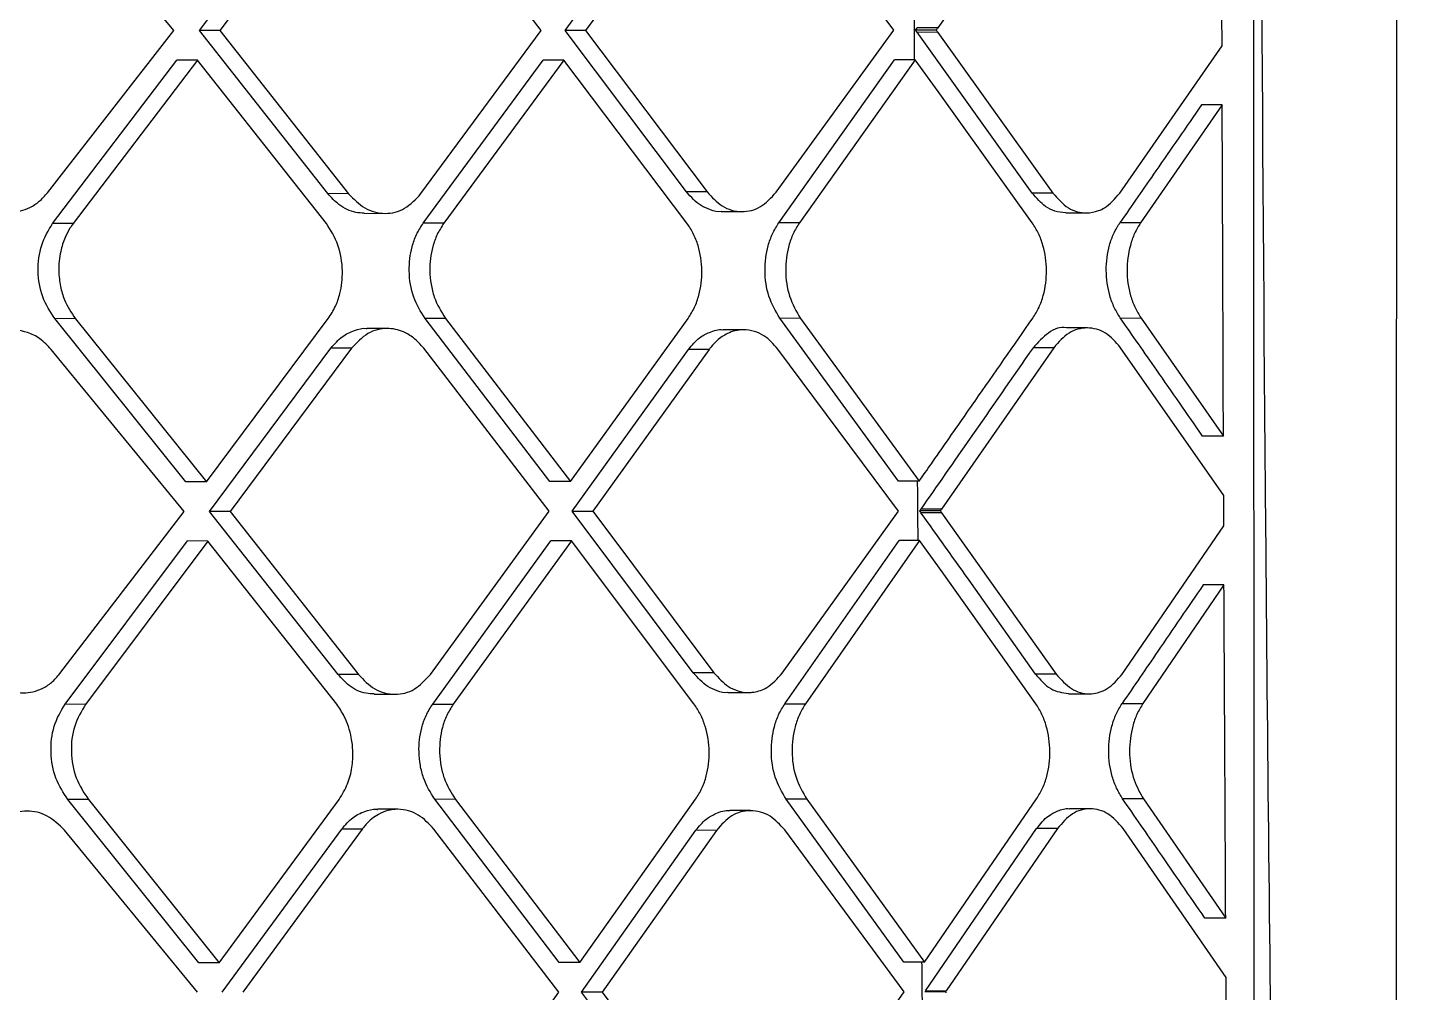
# Model space of a CAD drawing. Extents: x 525 to 609, y 649 to 778.
# Drawn here: x 537.275 to 538.306, y 715.638 to 716.354 of the extents above; entities that cross this region are included whole.
import ezdxf

# ---------------------------------------------------------------- set-up
doc = ezdxf.new("R2010")
doc.units = 0
doc.header["$MEASUREMENT"] = 0
doc.layers.add('1', color=4, linetype='Continuous')

# ---------------------------------------------------------------- blocks, each defined once
blk = doc.blocks.new('JETSETTER')
at = {"layer": '1', "color": 3, "linetype": 'Continuous', "lineweight": 25}
for p, q in [((13.0579, 48.6561), (13.0583, 45.747)), ((12.256, 47.2273), (12.1573, 47.3476)), ((12.275, 47.2274), (12.3664, 47.3486)), ((12.3817, 47.3485), (12.2902, 47.2273)), ((12.529, 47.2275), (12.4358, 47.3486)), ((12.5466, 47.2275), (12.6341, 47.3476)), ((12.6494, 47.3475), (12.5619, 47.2275)), ((12.7909, 47.2277), (12.701, 47.3479)), ((12.9078, 47.3489), (12.8235, 47.2293)), ((13.0347, 47.216), (13.0346, 47.2397)), ((12.1622, 47.107), (12.256, 47.2273)), ((12.3705, 47.1063), (12.275, 47.2274)), ((12.2902, 47.2273), (12.275, 47.2274)), ((12.2902, 47.2273), (12.3857, 47.1062)), ((12.4396, 47.1063), (12.529, 47.2275)), ((12.6368, 47.1076), (12.5466, 47.2275)), ((12.5619, 47.2275), (12.5466, 47.2275)), ((12.5619, 47.2275), (12.6521, 47.1076)), ((12.7034, 47.1073), (12.7909, 47.2277)), ((12.807, 47.2277), (12.8082, 47.2294)), ((12.8082, 47.2261), (12.807, 47.2277)), ((12.8224, 47.2277), (12.807, 47.2277)), ((12.8235, 47.2293), (12.8082, 47.2294)), ((12.8937, 47.1067), (12.8082, 47.2261)), ((12.8236, 47.226), (12.8082, 47.2261)), ((12.8236, 47.226), (12.909, 47.1066)), ((12.9587, 47.1066), (13.0347, 47.216)), ((12.166, 47.0842), (12.2583, 47.2054)), ((12.2735, 47.2053), (12.1813, 47.0841)), ((12.2735, 47.2053), (12.2583, 47.2054)), ((12.3693, 47.0842), (12.2735, 47.2053)), ((12.4413, 47.0843), (12.5304, 47.2055)), ((12.5457, 47.2055), (12.4566, 47.0843)), ((12.5457, 47.2055), (12.5304, 47.2055)), ((12.6371, 47.0844), (12.5457, 47.2055)), ((12.7054, 47.0845), (12.7914, 47.2057)), ((12.8068, 47.2057), (12.7207, 47.0845)), ((12.8239, 47.182), (12.8068, 47.2057)), ((12.8937, 47.0846), (12.8239, 47.182)), ((13.0348, 47.1721), (12.9742, 47.0847)), ((13.0348, 47.1721), (13.0194, 47.1721)), ((12.3857, 47.1062), (12.3705, 47.1063)), ((12.6521, 47.1076), (12.6368, 47.1076)), ((12.909, 47.1066), (12.8937, 47.1067)), ((12.1813, 47.0841), (12.166, 47.0842)), ((12.3975, 47.0917), (12.4129, 47.0916)), ((12.4566, 47.0843), (12.4413, 47.0843)), ((12.6627, 47.093), (12.678, 47.093)), ((12.7207, 47.0845), (12.7054, 47.0845)), ((12.9185, 47.092), (12.9339, 47.092)), ((12.9742, 47.0847), (12.9588, 47.0847)), ((12.265, 46.8924), (12.1677, 47.0135)), ((12.1829, 47.0134), (12.1677, 47.0135)), ((12.1829, 47.0134), (12.2802, 46.8923)), ((12.2802, 46.8923), (12.3707, 47.0135)), ((12.5353, 46.8925), (12.4426, 47.0136)), ((12.4578, 47.0136), (12.4426, 47.0136)), ((12.4578, 47.0136), (12.5506, 46.8925)), ((12.5506, 46.8925), (12.638, 47.0137)), ((12.7942, 46.8927), (12.7062, 47.0138)), ((12.7215, 47.0137), (12.7062, 47.0138)), ((12.7215, 47.0137), (12.8096, 46.8927)), ((12.959, 47.014), (12.9745, 47.0139)), ((12.9745, 47.0139), (13.0357, 46.9262)), ((12.4147, 47.0062), (12.3995, 47.0062)), ((12.6793, 47.0052), (12.664, 47.0052)), ((12.9346, 47.0066), (12.9191, 47.0066)), ((12.2638, 46.8703), (12.165, 46.9906)), ((12.2825, 46.8704), (12.3727, 46.9916)), ((12.388, 46.9915), (12.2978, 46.8703)), ((12.388, 46.9915), (12.3727, 46.9916)), ((12.5347, 46.8705), (12.4416, 46.9916)), ((12.552, 46.8705), (12.6383, 46.9906)), ((12.6536, 46.9905), (12.5673, 46.8705)), ((12.6536, 46.9905), (12.6383, 46.9906)), ((12.7942, 46.8706), (12.7048, 46.9909)), ((12.9097, 46.9919), (12.8263, 46.872)), ((12.9097, 46.9919), (12.8943, 46.9919)), ((13.0359, 46.8821), (12.9592, 46.9919)), ((13.0357, 46.9262), (13.0202, 46.9262)), ((12.2802, 46.8923), (12.265, 46.8924)), ((12.5506, 46.8925), (12.5353, 46.8925)), ((12.8096, 46.8927), (12.7942, 46.8927)), ((13.036, 46.8597), (13.0359, 46.8821)), ((12.1714, 46.7499), (12.2638, 46.8703)), ((12.378, 46.7493), (12.2825, 46.8704)), ((12.2978, 46.8703), (12.2825, 46.8704)), ((12.2978, 46.8703), (12.3932, 46.7492)), ((12.4466, 46.7493), (12.5347, 46.8705)), ((12.6418, 46.7506), (12.552, 46.8705)), ((12.552, 46.8705), (12.5673, 46.8705)), ((12.5673, 46.8705), (12.6572, 46.7506)), ((12.708, 46.7503), (12.7942, 46.8706)), ((12.8254, 46.8707), (12.81, 46.8707)), ((12.8263, 46.872), (12.8109, 46.872)), ((12.8263, 46.8694), (12.8109, 46.8694)), ((12.8254, 46.8707), (12.8263, 46.8694)), ((12.8263, 46.8694), (12.9114, 46.7496)), ((12.9605, 46.7496), (13.036, 46.8597)), ((12.1752, 46.7272), (12.2661, 46.8484)), ((12.2813, 46.8483), (12.1905, 46.7271)), ((12.2813, 46.8483), (12.2661, 46.8484)), ((12.3771, 46.7272), (12.2813, 46.8483)), ((12.4483, 46.7273), (12.5361, 46.8485)), ((12.5514, 46.8485), (12.4636, 46.7273)), ((12.5514, 46.8485), (12.5361, 46.8485)), ((12.6424, 46.7274), (12.5514, 46.8485)), ((12.7099, 46.7275), (12.7947, 46.8487)), ((12.81, 46.8487), (12.7252, 46.7274)), ((12.8267, 46.8254), (12.81, 46.8487)), ((12.8963, 46.7276), (12.8267, 46.8254)), ((13.0361, 46.8158), (12.9759, 46.7277)), ((13.0361, 46.8158), (13.0207, 46.8158)), ((12.3932, 46.7492), (12.378, 46.7493)), ((12.6572, 46.7506), (12.6418, 46.7506)), ((12.9114, 46.7496), (12.896, 46.7496)), ((12.4048, 46.7346), (12.4202, 46.7346)), ((12.6675, 46.736), (12.6829, 46.7359)), ((12.9206, 46.735), (12.936, 46.735)), ((12.1905, 46.7271), (12.1752, 46.7272)), ((12.4483, 46.7273), (12.4636, 46.7273)), ((12.7099, 46.7275), (12.7252, 46.7274)), ((12.9604, 46.7277), (12.9759, 46.7277)), ((12.2746, 46.5353), (12.1773, 46.6564)), ((12.1926, 46.6564), (12.1773, 46.6564)), ((12.1926, 46.6564), (12.2898, 46.5353)), ((12.2898, 46.5353), (12.3788, 46.6565)), ((12.5423, 46.5355), (12.4499, 46.6566)), ((12.4652, 46.6565), (12.4499, 46.6566)), ((12.4652, 46.6565), (12.5576, 46.5354)), ((12.5576, 46.5354), (12.6436, 46.6567)), ((12.7982, 46.5357), (12.7109, 46.6568)), ((12.7262, 46.6567), (12.7109, 46.6568)), ((12.7262, 46.6567), (12.8137, 46.5356)), ((12.8293, 46.5585), (12.8969, 46.6569)), ((12.9368, 46.6495), (12.9214, 46.6496)), ((12.9762, 46.6569), (12.9608, 46.657)), ((12.9762, 46.6569), (13.0374, 46.5684)), ((12.4224, 46.6492), (12.4072, 46.6492)), ((12.6845, 46.6482), (12.6691, 46.6482)), ((12.2736, 46.5133), (12.1749, 46.6336)), ((12.292, 46.5133), (12.3807, 46.6345)), ((12.396, 46.6345), (12.3073, 46.5133)), ((12.396, 46.6345), (12.3807, 46.6345)), ((12.542, 46.5134), (12.4492, 46.6345)), ((12.5589, 46.5135), (12.6438, 46.6336)), ((12.6591, 46.6335), (12.5742, 46.5135)), ((12.6591, 46.6335), (12.6438, 46.6336)), ((12.7985, 46.5136), (12.7098, 46.6339)), ((12.8144, 46.5144), (12.8969, 46.6349)), ((12.9124, 46.6349), (12.8298, 46.5144)), ((12.9124, 46.6349), (12.8969, 46.6349)), ((13.0376, 46.5242), (12.9612, 46.6349)), ((13.0374, 46.5684), (13.0219, 46.5684)), ((12.8137, 46.5356), (12.8293, 46.5585)), ((12.2898, 46.5353), (12.2746, 46.5353)), ((12.5576, 46.5354), (12.5423, 46.5355)), ((12.8137, 46.5356), (12.7983, 46.5357)), ((13.0377, 46.5035), (13.0376, 46.5242)), ((12.4554, 46.3922), (12.542, 46.5134)), ((12.6482, 46.3936), (12.5589, 46.5135)), ((12.5742, 46.5135), (12.5589, 46.5135)), ((12.5742, 46.5135), (12.6636, 46.3935)), ((12.7138, 46.3932), (12.7985, 46.5136)), ((12.8293, 46.5137), (12.8138, 46.5137)), ((12.8144, 46.5144), (12.8298, 46.5144))]:
    blk.add_line(p, q, dxfattribs=at)
at = {"layer": '1', "color": 3, "linetype": 'Continuous', "lineweight": 25, "flags": 128}
blk.add_lwpolyline([(12.81, 46.8487), (12.8014, 46.8487), (12.7947, 46.8487)], dxfattribs=at)
at = {"layer": '1', "color": 3, "linetype": 'Continuous', "lineweight": 25}
for points, knots in [([(13.1617, 43.6583), (13.1622, 43.8718), (13.1631, 44.3019), (13.1636, 44.9309), (13.164, 45.5277), (13.1641, 46.0716), (13.1642, 46.6131), (13.1644, 47.1644), (13.1649, 47.7379), (13.1655, 48.2142), (13.1661, 48.5971), (13.1667, 48.8903), (13.1673, 49.1848), (13.168, 49.4959), (13.1689, 49.8389), (13.17, 50.2232), (13.1714, 50.6654), (13.173, 51.1684), (13.1748, 51.7351), (13.1764, 52.3521), (13.1781, 52.9987), (13.1786, 53.4397), (13.1789, 53.6583)], [0, 0, 0, 0, 0.064043, 0.129021, 0.188699, 0.243093, 0.292193, 0.351147, 0.408463, 0.464243, 0.49402, 0.523342, 0.552206, 0.582377, 0.616662, 0.655095, 0.69768, 0.749323, 0.805999, 0.867696, 0.934431, 1, 1, 1, 1]), ([(13.06, 48.6569), (13.0609, 48.0575), (13.0622, 47.1359), (13.083, 45.4752), (13.1001, 44.4142), (13.112, 43.6751)], [0, 0, 0, 0, 0.360925, 0.55487, 1, 1, 1, 1]), ([(12.8057, 47.2497), (12.8058, 47.2424), (12.8059, 47.2277), (12.806, 47.213), (12.806, 47.2057)], [0, 0, 0, 0, 0.498092, 1, 1, 1, 1]), ([(12.8235, 47.2293), (12.8233, 47.229), (12.8229, 47.2285), (12.8225, 47.2279), (12.8224, 47.2277)], [0, 0, 0, 0, 0.559809, 1, 1, 1, 1]), ([(12.8224, 47.2277), (12.8226, 47.2274), (12.823, 47.2268), (12.8234, 47.2263), (12.8236, 47.226)], [0, 0, 0, 0, 0.560082, 1, 1, 1, 1]), ([(12.8068, 47.2057), (12.8039, 47.2057), (12.7988, 47.2057), (12.7937, 47.2057), (12.7914, 47.2057)], [0, 0, 0, 0, 0.560036, 1, 1, 1, 1]), ([(13.0194, 47.1721), (13.0081, 47.1558), (12.9879, 47.1267), (12.9677, 47.0975), (12.9588, 47.0847)], [0, 0, 0, 0, 0.559994, 1, 1, 1, 1]), ([(13.0357, 46.9262), (13.0357, 46.9274), (13.0357, 46.9309), (13.0356, 46.9425), (13.0355, 46.9823), (13.0352, 47.0607), (13.0349, 47.1311), (13.0348, 47.1721)], [0, 0, 0, 0, 0.0148237, 0.0432688, 0.1410279, 0.499998, 1, 1, 1, 1]), ([(12.1065, 47.1073), (12.1086, 47.105), (12.1127, 47.1006), (12.122, 47.0946), (12.1347, 47.0914), (12.1472, 47.0945), (12.1563, 47.1003), (12.1602, 47.1047), (12.1622, 47.107)], [0, 0, 0, 0, 0.130747, 0.25787, 0.500261, 0.739742, 0.867402, 1, 1, 1, 1]), ([(12.3975, 47.0918), (12.3954, 47.0919), (12.3889, 47.0922), (12.3792, 47.0968), (12.3731, 47.1034), (12.3705, 47.1063)], [0, 0, 0, 0, 0.211092, 0.658692, 1, 1, 1, 1]), ([(12.3857, 47.1062), (12.3896, 47.1023), (12.3955, 47.0962), (12.4052, 47.0923), (12.4153, 47.091), (12.4281, 47.094), (12.4357, 47.1022), (12.4396, 47.1063)], [0, 0, 0, 0, 0.239979, 0.368006, 0.501083, 0.750355, 1, 1, 1, 1]), ([(12.6627, 47.093), (12.6627, 47.093), (12.66, 47.0924), (12.6548, 47.0941), (12.6457, 47.0977), (12.6402, 47.1038), (12.6368, 47.1076)], [0, 0, 0, 0, 0.001165, 0.282486, 0.543, 1, 1, 1, 1]), ([(12.6521, 47.1076), (12.6557, 47.1037), (12.6612, 47.0976), (12.6704, 47.0937), (12.6801, 47.0923), (12.6923, 47.0952), (12.6997, 47.1032), (12.7034, 47.1073)], [0, 0, 0, 0, 0.236436, 0.365418, 0.501216, 0.750542, 1, 1, 1, 1]), ([(12.9185, 47.0921), (12.9158, 47.0923), (12.9107, 47.0928), (12.9019, 47.0971), (12.8968, 47.103), (12.8937, 47.1067)], [0, 0, 0, 0, 0.292417, 0.559913, 1, 1, 1, 1]), ([(12.909, 47.1066), (12.9127, 47.1025), (12.92, 47.0943), (12.9325, 47.0912), (12.9416, 47.0929), (12.9503, 47.0969), (12.9551, 47.1025), (12.9587, 47.1066)], [0, 0, 0, 0, 0.24937, 0.499125, 0.663171, 0.750135, 1, 1, 1, 1]), ([(12.1677, 47.0135), (12.1643, 47.0186), (12.1575, 47.029), (12.1543, 47.0488), (12.1567, 47.0687), (12.1629, 47.079), (12.166, 47.0842)], [0, 0, 0, 0, 0.250005, 0.500014, 0.750005, 1, 1, 1, 1]), ([(12.1813, 47.0841), (12.1804, 47.083), (12.1782, 47.0798), (12.1747, 47.073), (12.1713, 47.0625), (12.1701, 47.0499), (12.1715, 47.0377), (12.1751, 47.0251), (12.1799, 47.0179), (12.1829, 47.0134)], [0, 0, 0, 0, 0.062346, 0.166481, 0.312331, 0.499716, 0.646969, 0.779503, 1, 1, 1, 1]), ([(12.3707, 47.0135), (12.3726, 47.0165), (12.3762, 47.022), (12.3803, 47.034), (12.382, 47.0496), (12.379, 47.0687), (12.3726, 47.0791), (12.3693, 47.0842)], [0, 0, 0, 0, 0.149008, 0.282225, 0.500377, 0.750156, 1, 1, 1, 1]), ([(12.4426, 47.0136), (12.4394, 47.0187), (12.4331, 47.0289), (12.43, 47.0484), (12.4319, 47.0645), (12.4361, 47.0763), (12.4395, 47.0816), (12.4413, 47.0843)], [0, 0, 0, 0, 0.244822, 0.498525, 0.730596, 0.860736, 1, 1, 1, 1]), ([(12.4566, 47.0843), (12.4548, 47.0816), (12.4515, 47.0764), (12.4473, 47.0646), (12.4456, 47.0517), (12.4469, 47.039), (12.4499, 47.0263), (12.4547, 47.0186), (12.4578, 47.0136)], [0, 0, 0, 0, 0.136988, 0.266097, 0.499696, 0.628331, 0.754844, 1, 1, 1, 1]), ([(12.638, 47.0137), (12.6397, 47.0163), (12.643, 47.0215), (12.6471, 47.0333), (12.6492, 47.0492), (12.6467, 47.0651), (12.6421, 47.0769), (12.6388, 47.0819), (12.6371, 47.0844)], [0, 0, 0, 0, 0.135562, 0.264161, 0.499478, 0.744041, 0.870724, 1, 1, 1, 1]), ([(12.7062, 47.0138), (12.7031, 47.019), (12.6971, 47.0293), (12.6943, 47.049), (12.6964, 47.0651), (12.7005, 47.0768), (12.7038, 47.0819), (12.7054, 47.0845)], [0, 0, 0, 0, 0.251614, 0.499635, 0.739035, 0.866934, 1, 1, 1, 1]), ([(12.7207, 47.0845), (12.7191, 47.0819), (12.7159, 47.0768), (12.7117, 47.0651), (12.7097, 47.049), (12.7124, 47.0293), (12.7185, 47.0189), (12.7215, 47.0137)], [0, 0, 0, 0, 0.132243, 0.259819, 0.500147, 0.748425, 1, 1, 1, 1]), ([(12.8941, 47.0139), (12.8957, 47.0165), (12.8989, 47.0215), (12.903, 47.0333), (12.9051, 47.0493), (12.9028, 47.0653), (12.8985, 47.077), (12.8953, 47.082), (12.8937, 47.0846)], [0, 0, 0, 0, 0.132522, 0.260198, 0.500315, 0.742678, 0.869566, 1, 1, 1, 1]), ([(12.959, 47.014), (12.9575, 47.0165), (12.9544, 47.0215), (12.9501, 47.0332), (12.9478, 47.0493), (12.9499, 47.0654), (12.9541, 47.0771), (12.9572, 47.0821), (12.9588, 47.0847)], [0, 0, 0, 0, 0.129126, 0.255556, 0.499544, 0.741232, 0.868583, 1, 1, 1, 1]), ([(12.9742, 47.0847), (12.9726, 47.0821), (12.9695, 47.0771), (12.9654, 47.0653), (12.9632, 47.0492), (12.9655, 47.0331), (12.9698, 47.0215), (12.9729, 47.0165), (12.9745, 47.0139)], [0, 0, 0, 0, 0.131138, 0.25837, 0.500319, 0.744342, 0.870812, 1, 1, 1, 1]), ([(12.8259, 46.916), (12.8343, 46.9281), (12.8571, 46.9607), (12.8798, 46.9933), (12.8941, 47.0139)], [0, 0, 0, 0, 0.370318, 1, 1, 1, 1]), ([(13.0202, 46.9262), (13.0089, 46.9426), (12.9886, 46.9718), (12.9681, 47.0011), (12.959, 47.014)], [0, 0, 0, 0, 0.560002, 1, 1, 1, 1]), ([(12.165, 46.9906), (12.1622, 46.9934), (12.157, 46.9989), (12.1477, 47.0035), (12.1388, 47.0052), (12.1285, 47.0044), (12.1179, 46.9999), (12.112, 46.9932), (12.1094, 46.9902)], [0, 0, 0, 0, 0.169965, 0.327132, 0.471506, 0.603082, 0.826917, 1, 1, 1, 1]), ([(12.3727, 46.9916), (12.3754, 46.9947), (12.3805, 47.0005), (12.3898, 47.0049), (12.3962, 47.0066), (12.3993, 47.0062), (12.3995, 47.0062)], [0, 0, 0, 0, 0.358936, 0.686615, 0.982977, 1, 1, 1, 1]), ([(12.4416, 46.9916), (12.4392, 46.9943), (12.4347, 46.9993), (12.4253, 47.0047), (12.4137, 47.0072), (12.3997, 47.0038), (12.3919, 46.9956), (12.388, 46.9915)], [0, 0, 0, 0, 0.158304, 0.294747, 0.501299, 0.750817, 1, 1, 1, 1]), ([(12.6383, 46.9906), (12.6409, 46.9937), (12.6455, 46.9992), (12.6544, 47.0038), (12.6605, 47.0057), (12.6639, 47.0052), (12.664, 47.0052)], [0, 0, 0, 0, 0.362679, 0.64332, 0.989684, 1, 1, 1, 1]), ([(12.7048, 46.9909), (12.7015, 46.9945), (12.6962, 47.0004), (12.687, 47.0044), (12.6778, 47.0058), (12.6681, 47.0035), (12.6603, 46.9982), (12.656, 46.9937), (12.6542, 46.9913), (12.6537, 46.9906), (12.6536, 46.9905)], [0, 0, 0, 0, 0.221431, 0.353895, 0.500534, 0.710545, 0.863979, 0.960513, 0.995468, 1, 1, 1, 1]), ([(12.9191, 47.0066), (12.9191, 47.0066), (12.9147, 47.0079), (12.9051, 47.0037), (12.8979, 46.9959), (12.8943, 46.9919)], [0, 0, 0, 0, 0.002921, 0.500842, 1, 1, 1, 1]), ([(12.9592, 46.9919), (12.9557, 46.996), (12.9486, 47.0042), (12.9345, 47.0077), (12.9204, 47.0042), (12.9133, 46.996), (12.9097, 46.9919)], [0, 0, 0, 0, 0.250004, 0.500009, 0.749997, 1, 1, 1, 1]), ([(12.8943, 46.9919), (12.8788, 46.9696), (12.851, 46.9296), (12.8231, 46.8896), (12.8109, 46.872)], [0, 0, 0, 0, 0.559993, 1, 1, 1, 1]), ([(12.8096, 46.8927), (12.8126, 46.897), (12.8181, 46.9048), (12.8235, 46.9126), (12.8259, 46.916)], [0, 0, 0, 0, 0.56002, 1, 1, 1, 1]), ([(12.8083, 46.8927), (12.8083, 46.8854), (12.8084, 46.8707), (12.8086, 46.856), (12.8086, 46.8487)], [0, 0, 0, 0, 0.497465, 1, 1, 1, 1]), ([(12.8109, 46.872), (12.8107, 46.8718), (12.8104, 46.8713), (12.8101, 46.8709), (12.81, 46.8707)], [0, 0, 0, 0, 0.560199, 1, 1, 1, 1]), ([(12.81, 46.8707), (12.8102, 46.8705), (12.8105, 46.8701), (12.8108, 46.8696), (12.8109, 46.8694)], [0, 0, 0, 0, 0.5598164, 1, 1, 1, 1]), ([(12.896, 46.7496), (12.8802, 46.772), (12.8521, 46.8119), (12.8235, 46.8519), (12.8109, 46.8694)], [0, 0, 0, 0, 0.560003, 1, 1, 1, 1]), ([(12.8263, 46.872), (12.8261, 46.8717), (12.8258, 46.8713), (12.8255, 46.8709), (12.8254, 46.8707)], [0, 0, 0, 0, 0.559914, 1, 1, 1, 1]), ([(13.0207, 46.8158), (13.0094, 46.7994), (12.9893, 46.77), (12.9693, 46.7406), (12.9604, 46.7277)], [0, 0, 0, 0, 0.559998, 1, 1, 1, 1]), ([(13.0374, 46.5684), (13.0373, 46.5726), (13.0373, 46.5852), (13.0371, 46.6265), (13.0367, 46.7047), (13.0363, 46.7745), (13.0361, 46.8158)], [0, 0, 0, 0, 0.0519652, 0.1526188, 0.5000005, 1, 1, 1, 1]), ([(12.1161, 46.7502), (12.1203, 46.7461), (12.1287, 46.738), (12.1441, 46.7345), (12.1564, 46.7374), (12.1655, 46.7431), (12.1694, 46.7476), (12.1714, 46.7499)], [0, 0, 0, 0, 0.25387, 0.499644, 0.736074, 0.864712, 1, 1, 1, 1]), ([(12.4048, 46.7348), (12.4028, 46.7349), (12.3964, 46.7351), (12.3867, 46.7397), (12.3806, 46.7464), (12.378, 46.7493)], [0, 0, 0, 0, 0.205971, 0.654934, 1, 1, 1, 1]), ([(12.3932, 46.7492), (12.397, 46.7452), (12.4029, 46.7391), (12.4126, 46.7353), (12.4226, 46.7339), (12.4353, 46.737), (12.4428, 46.7452), (12.4466, 46.7492)], [0, 0, 0, 0, 0.240014, 0.368077, 0.501148, 0.750412, 1, 1, 1, 1]), ([(12.6675, 46.736), (12.6675, 46.736), (12.6649, 46.7353), (12.6597, 46.7371), (12.6507, 46.7407), (12.6453, 46.7468), (12.6418, 46.7506)], [0, 0, 0, 0, 0.004856, 0.284363, 0.543651, 1, 1, 1, 1]), ([(12.6572, 46.7506), (12.6606, 46.7467), (12.666, 46.7408), (12.6751, 46.7368), (12.6804, 46.7359), (12.6834, 46.7359), (12.6848, 46.736), (12.6893, 46.7364), (12.6981, 46.7393), (12.7044, 46.7462), (12.708, 46.7503)], [0, 0, 0, 0, 0.229229, 0.359831, 0.500843, 0.508623, 0.523107, 0.572285, 0.750866, 1, 1, 1, 1]), ([(12.896, 46.7496), (12.8996, 46.7454), (12.9069, 46.7371), (12.916, 46.7357), (12.9206, 46.7351)], [0, 0, 0, 0, 0.501582, 1, 1, 1, 1]), ([(12.9114, 46.7496), (12.9151, 46.7455), (12.9223, 46.7373), (12.9356, 46.7339), (12.9446, 46.7361), (12.953, 46.7408), (12.957, 46.7455), (12.9605, 46.7496)], [0, 0, 0, 0, 0.249428, 0.499335, 0.719104, 0.749988, 1, 1, 1, 1]), ([(12.1773, 46.6564), (12.174, 46.6615), (12.1673, 46.6718), (12.1639, 46.6915), (12.166, 46.7115), (12.1721, 46.722), (12.1752, 46.7272)], [0, 0, 0, 0, 0.246456, 0.49601, 0.748008, 1, 1, 1, 1]), ([(12.1905, 46.7271), (12.1874, 46.7219), (12.1812, 46.7116), (12.179, 46.6918), (12.1823, 46.6719), (12.1891, 46.6616), (12.1926, 46.6564)], [0, 0, 0, 0, 0.249998, 0.499998, 0.749989, 1, 1, 1, 1]), ([(12.3788, 46.6565), (12.3811, 46.6602), (12.3854, 46.6672), (12.3886, 46.6798), (12.3893, 46.6915), (12.3879, 46.7046), (12.3838, 46.7171), (12.379, 46.7243), (12.3771, 46.7272)], [0, 0, 0, 0, 0.184189, 0.351517, 0.501991, 0.635553, 0.85125, 1, 1, 1, 1]), ([(12.4499, 46.6566), (12.4467, 46.6616), (12.442, 46.6693), (12.4389, 46.6819), (12.4376, 46.6945), (12.4391, 46.7074), (12.4432, 46.7192), (12.4465, 46.7246), (12.4483, 46.7273)], [0, 0, 0, 0, 0.244247, 0.370427, 0.498995, 0.72919, 0.859621, 1, 1, 1, 1]), ([(12.4636, 46.7273), (12.4619, 46.7245), (12.4585, 46.7193), (12.4544, 46.7075), (12.4529, 46.6946), (12.4542, 46.6819), (12.4572, 46.6693), (12.462, 46.6616), (12.4652, 46.6565)], [0, 0, 0, 0, 0.138259, 0.267781, 0.499685, 0.628368, 0.754896, 1, 1, 1, 1]), ([(12.6436, 46.6567), (12.6453, 46.6593), (12.6485, 46.6645), (12.6526, 46.6763), (12.6545, 46.6922), (12.652, 46.7081), (12.6474, 46.7199), (12.6441, 46.7249), (12.6424, 46.7274)], [0, 0, 0, 0, 0.135934, 0.264629, 0.499411, 0.744619, 0.87116, 1, 1, 1, 1]), ([(12.7109, 46.6568), (12.7078, 46.662), (12.7018, 46.6723), (12.699, 46.692), (12.701, 46.708), (12.7051, 46.7198), (12.7082, 46.7249), (12.7099, 46.7275)], [0, 0, 0, 0, 0.251296, 0.499673, 0.73816, 0.86628, 1, 1, 1, 1]), ([(12.7252, 46.7274), (12.7236, 46.7249), (12.7205, 46.7198), (12.7164, 46.708), (12.7144, 46.692), (12.7172, 46.6723), (12.7232, 46.6619), (12.7262, 46.6567)], [0, 0, 0, 0, 0.132847, 0.260633, 0.500079, 0.748682, 1, 1, 1, 1]), ([(12.8969, 46.6569), (12.8985, 46.6595), (12.9016, 46.6645), (12.9056, 46.6763), (12.9076, 46.6923), (12.9053, 46.7083), (12.901, 46.72), (12.8979, 46.725), (12.8963, 46.7276)], [0, 0, 0, 0, 0.132729, 0.260483, 0.500392, 0.742929, 0.869746, 1, 1, 1, 1]), ([(12.9608, 46.657), (12.9592, 46.6595), (12.9562, 46.6645), (12.9519, 46.6762), (12.9496, 46.6923), (12.9517, 46.7084), (12.9558, 46.7201), (12.9588, 46.7251), (12.9604, 46.7277)], [0, 0, 0, 0, 0.129015, 0.255392, 0.49956, 0.740827, 0.868269, 1, 1, 1, 1]), ([(12.9759, 46.7277), (12.9743, 46.7251), (12.9712, 46.72), (12.9672, 46.7083), (12.9651, 46.6921), (12.9676, 46.6733), (12.9732, 46.662), (12.976, 46.6574), (12.9762, 46.6569)], [0, 0, 0, 0, 0.131809, 0.259318, 0.500729, 0.75015, 0.973905, 1, 1, 1, 1]), ([(12.8969, 46.6349), (12.8997, 46.6384), (12.9044, 46.6441), (12.9129, 46.6483), (12.9183, 46.6501), (12.9213, 46.6496), (12.9214, 46.6495)], [0, 0, 0, 0, 0.402868, 0.673549, 0.989868, 1, 1, 1, 1]), ([(13.0219, 46.5684), (13.0105, 46.5849), (12.9903, 46.6144), (12.9698, 46.644), (12.9608, 46.657)], [0, 0, 0, 0, 0.560008, 1, 1, 1, 1]), ([(12.1749, 46.6336), (12.1707, 46.6376), (12.1624, 46.6456), (12.1469, 46.649), (12.1345, 46.6459), (12.1255, 46.64), (12.1217, 46.6355), (12.1197, 46.6332)], [0, 0, 0, 0, 0.250844, 0.499682, 0.73912, 0.867019, 1, 1, 1, 1]), ([(12.3807, 46.6346), (12.3834, 46.6376), (12.3884, 46.6434), (12.3974, 46.6478), (12.4038, 46.6495), (12.407, 46.6491), (12.4072, 46.6491)], [0, 0, 0, 0, 0.354436, 0.678874, 0.973306, 1, 1, 1, 1]), ([(12.4492, 46.6345), (12.4455, 46.6384), (12.4397, 46.6445), (12.4302, 46.6484), (12.42, 46.6499), (12.4088, 46.6469), (12.4007, 46.6403), (12.3971, 46.636), (12.3963, 46.6349), (12.3961, 46.6346), (12.396, 46.6345), (12.396, 46.6345), (12.396, 46.6345), (12.396, 46.6345)], [0, 0, 0, 0, 0.235491, 0.364522, 0.500785, 0.74978, 0.936628, 0.98383, 0.99579, 0.998872, 0.999681, 0.999965, 1, 1, 1, 1]), ([(12.6438, 46.6336), (12.6462, 46.6365), (12.6506, 46.6419), (12.6593, 46.6467), (12.6655, 46.6487), (12.669, 46.6482), (12.6691, 46.6482)], [0, 0, 0, 0, 0.340175, 0.626258, 0.9891, 1, 1, 1, 1]), ([(12.7098, 46.6339), (12.7063, 46.6377), (12.7009, 46.6436), (12.6917, 46.6475), (12.6821, 46.6488), (12.67, 46.6457), (12.6627, 46.6376), (12.6591, 46.6335)], [0, 0, 0, 0, 0.232229, 0.362321, 0.501433, 0.750837, 1, 1, 1, 1]), ([(12.9612, 46.6349), (12.9576, 46.639), (12.9504, 46.6472), (12.9367, 46.6507), (12.923, 46.6472), (12.9159, 46.639), (12.9124, 46.6349)], [0, 0, 0, 0, 0.249617, 0.499696, 0.749934, 1, 1, 1, 1]), ([(12.8115, 46.5357), (12.8116, 46.5284), (12.8117, 46.5137), (12.8119, 46.499), (12.8119, 46.4917)], [0, 0, 0, 0, 0.497037, 1, 1, 1, 1]), ([(12.8293, 46.5137), (12.8294, 46.5138), (12.8296, 46.514), (12.8297, 46.5143), (12.8298, 46.5144)], [0, 0, 0, 0, 0.560679, 1, 1, 1, 1]), ([(12.8298, 46.5129), (12.8297, 46.5131), (12.8296, 46.5133), (12.8294, 46.5136), (12.8293, 46.5137)], [0, 0, 0, 0, 0.559284, 1, 1, 1, 1])]:
    blk.add_open_spline(points, degree=3, knots=knots, dxfattribs=at)

msp = doc.modelspace()

# ---------------------------------------------------------------- block references
at = {"layer": '1'}
msp.add_blockref('JETSETTER', (525.1273, 669.1243), dxfattribs=at)

doc.saveas('drawing.dxf')
